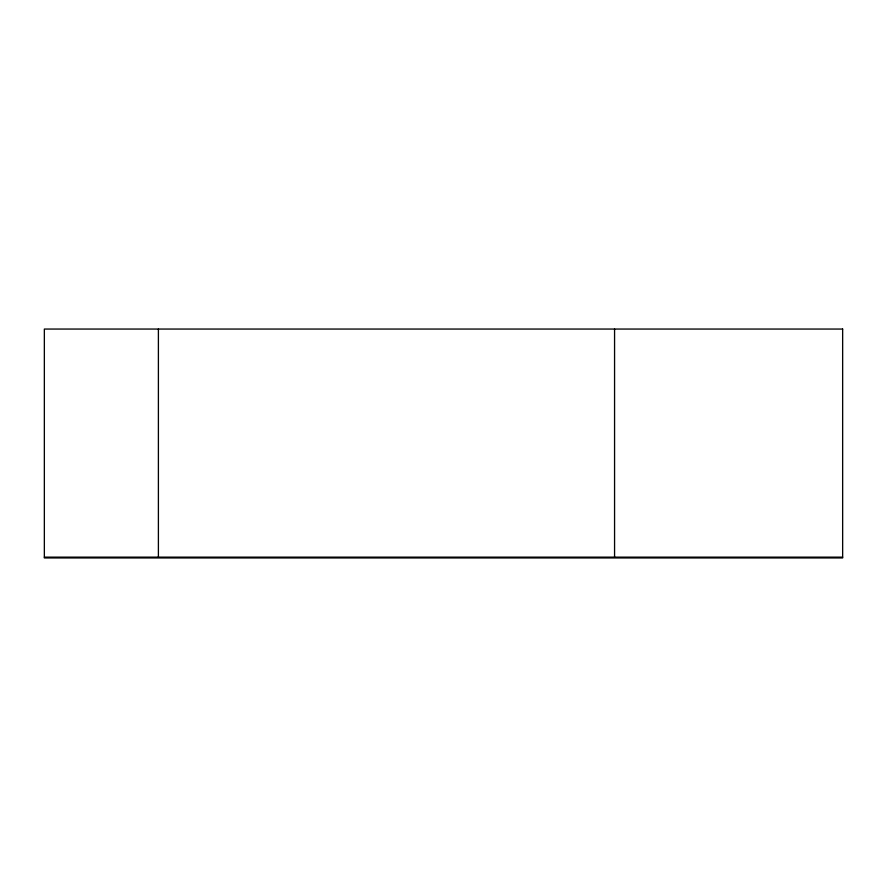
<?xml version="1.0" encoding="UTF-8"?>
<svg xmlns="http://www.w3.org/2000/svg" width="887" height="887" viewBox="0 0 887 887"><rect width="100%" height="100%" fill="white"/><g stroke="black" fill="none" stroke-linecap="round" stroke-linejoin="round"><path stroke-width="1.33" d="M44.35 557.147L842.65 557.147M614.569 329.055L614.569 557.147M158.396 329.055L158.396 557.147M842.65 329.055L44.35 329.055L44.35 557.945L842.65 557.945L842.65 329.055"/></g></svg>
